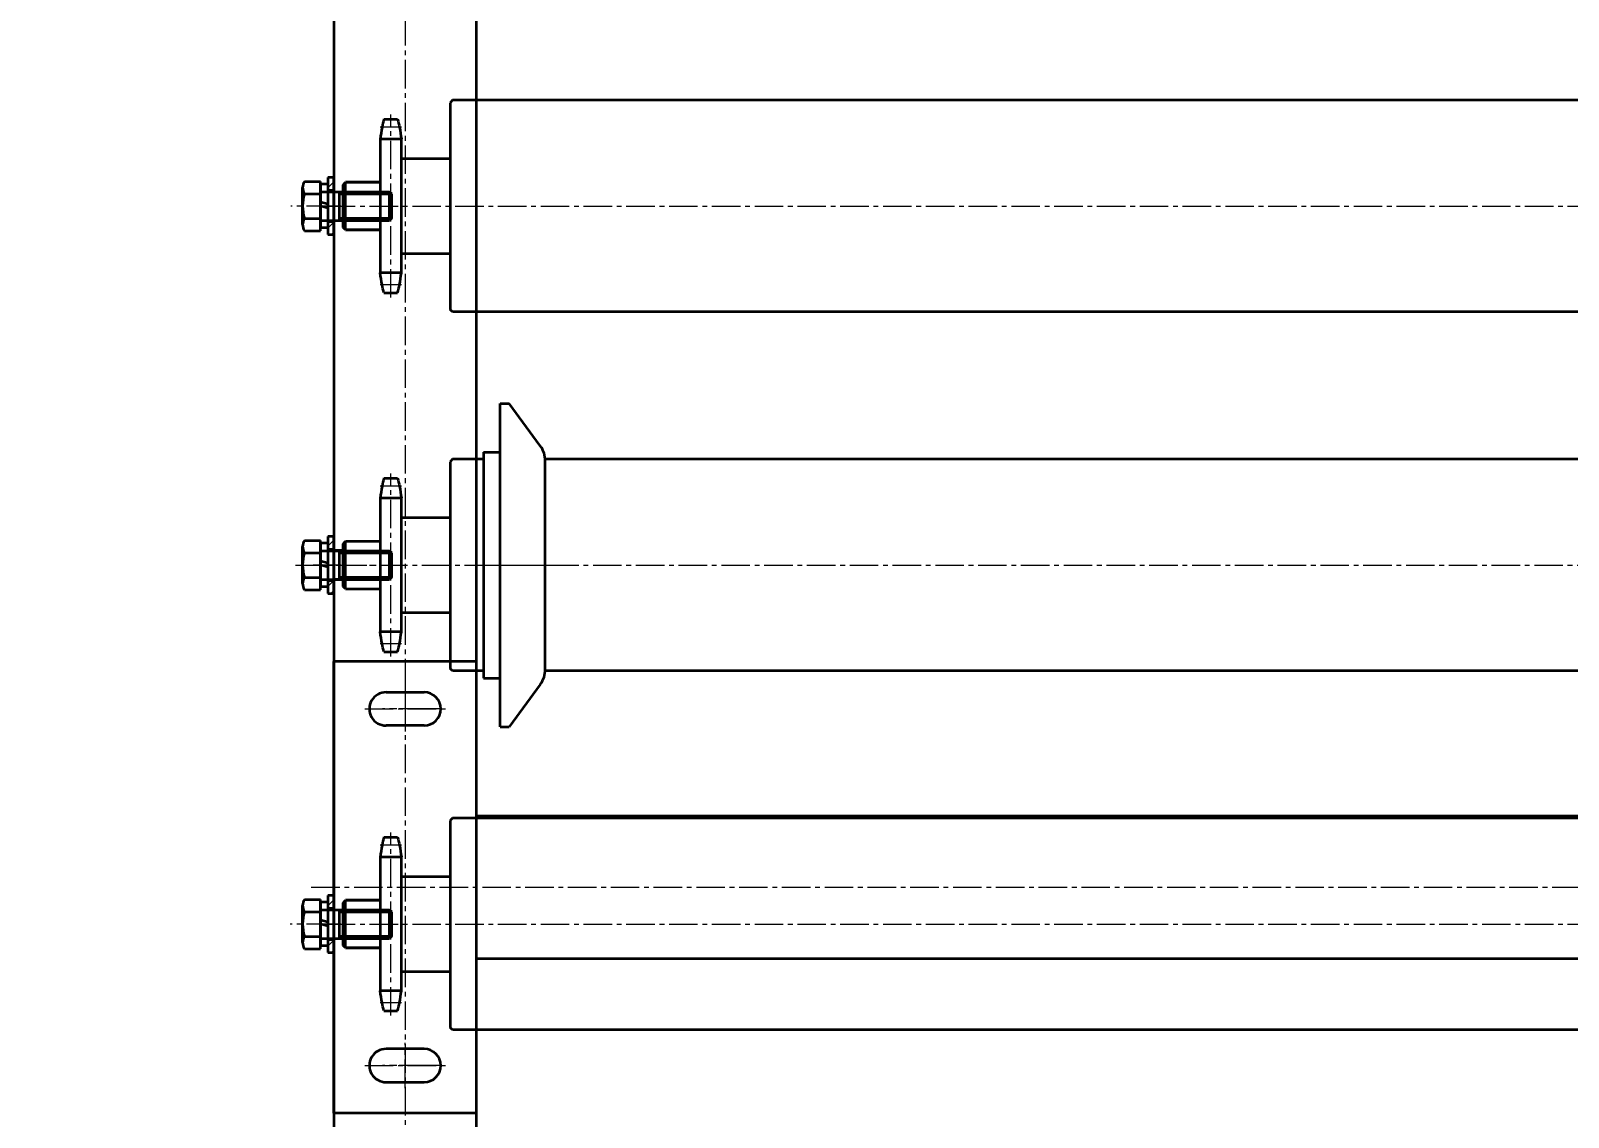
# Model space of a CAD drawing. Header units: millimetres. Extents: x -67280 to 67280, y -47520 to 47520.
# Drawn here: x -47949 to -47303, y -8034 to -7577 of the extents above; entities that cross this region are included whole.
import ezdxf

# ---------------------------------------------------------------- set-up
doc = ezdxf.new("R2010")
doc.units = ezdxf.units.MM
doc.linetypes.add('点画线', pattern=[18, 12, -2, 2, -2])
doc.layers.get('0').update_dxf_attribs({"lineweight": 35})
for name, color, linetype, lineweight in [('ACAD细实线', 2, 'Continuous', 18), ('EB0', 7, 'Continuous', 35), ('EB0_1', 7, 'Continuous', 35), ('中心线层', 1, '点画线', 18), ('尺寸线层', 4, 'Continuous', 18), ('粗实线层', 7, 'Continuous', 35)]:
    doc.layers.add(name, color=color, linetype=linetype, lineweight=lineweight)
doc.styles.add('标准', font='', dxfattribs={"width": 0.667})
doc.styles.get('标准').set_extended_font_data('宋体')
doc.dimstyles.new('标准', dxfattribs={"dimscale": 160, "dimtxt": 2, "dimasz": 1, "dimexe": 1, "dimexo": 0, "dimgap": 1, "dimtad": 1, "dimdec": 1, "dimdsep": 46, "dimtxsty": '标准', "dimblk": '_CAXARROW', "dimcen": 0, "dimdle": 2, "dimaunit": 1, "dimadec": 0, "dimazin": 2, "dimtfac": 0.707107, "dimtdec": 3, "dimtmove": 0, "dimatfit": 3, "dimfxl": 0, "dimfrac": 2, "dimtolj": 1, "dimarcsym": 0})

# ---------------------------------------------------------------- blocks, each defined once
blk = doc.blocks.new('*X1842')
at = {"layer": 'EB0', "linetype": '点画线', "lineweight": 18}
for p, q in [((-1075, 1169.5), (-1075, 1246.5)), ((-1070.55, 1241.16), (-1079.45, 1241.16)), ((-1098.5, 1208), (-1117.02, 1208)), ((-1101.93, 1208), (63.1, 1208)), ((-1070.55, 1174.83), (-1079.45, 1174.83)), ((-1075, 1018.5), (-1075, 1095.5)), ((-1070.55, 1090.16), (-1079.45, 1090.16)), ((-1115.1, 1057), (-1071.6, 1057)), ((-1098.5, 1057), (-1107.6, 1057)), ((-1097.93, 1057), (67.1, 1057)), ((-1032, 1057), (-1007.02, 1057)), ((-1070.55, 1023.83), (-1079.45, 1023.83)), ((-1075, 867.5), (-1075, 944.5)), ((-1070.55, 939.16), (-1079.45, 939.16)), ((-1098.5, 906), (-1117.39, 906)), ((-1101.93, 906), (63.1, 906)), ((-1070.55, 872.83), (-1079.45, 872.83))]:
    blk.add_line(p, q, dxfattribs=at)
at = {"layer": 'EB0'}
for p, q in [((-1111.33, 1218.39), (-1104.6, 1218.39)), ((-1104.6, 1197.61), (-1104.6, 1218.39)), ((-1104.6, 1217.2), (-1104.6, 1198.8)), ((-1101.5, 1217.2), (-1104.6, 1217.2)), ((-1101.5, 1220), (-1101.5, 1196)), ((-1099, 1220), (-1101.5, 1220)), ((-1101.5, 1217.2), (-1101.5, 1198.8)), ((-1099, 1196), (-1099, 1220)), ((-1112.1, 1200.21), (-1112.1, 1215.79)), ((-1111.33, 1213.2), (-1104.6, 1213.2)), ((-1104.6, 1202), (-1104.6, 1214)), ((-1104.6, 1214), (-1075.5, 1214)), ((-1101.5, 1208.8), (-1104.6, 1209.63)), ((-1099, 1214.5), (-1101.5, 1214.5)), ((-1096.6, 1202), (-1096.6, 1214)), ((-1096.6, 1213.1), (-1074.6, 1213.1)), ((-1074.6, 1213.1), (-1075.5, 1214)), ((-1075.5, 1202), (-1075.5, 1214)), ((-1074.6, 1202.9), (-1074.6, 1213.1)), ((-1101.9, 1207.31), (-1104.6, 1208.03)), ((-1101.5, 1207.2), (-1101.9, 1207.31)), ((-1111.33, 1202.8), (-1104.6, 1202.8)), ((-1111.33, 1197.61), (-1104.6, 1197.61)), ((-1104.6, 1202), (-1075.5, 1202)), ((-1101.5, 1198.8), (-1104.6, 1198.8)), ((-1101.5, 1201.5), (-1099, 1201.5)), ((-1096.6, 1202.9), (-1074.6, 1202.9)), ((-1074.6, 1202.9), (-1075.5, 1202)), ((-1101.5, 1196), (-1099, 1196)), ((-1111.33, 1067.39), (-1104.6, 1067.39)), ((-1104.6, 1046.61), (-1104.6, 1067.39)), ((-1101.5, 1069), (-1101.5, 1045)), ((-1099, 1069), (-1101.5, 1069)), ((-1099, 1045), (-1099, 1069)), ((-1112.1, 1049.21), (-1112.1, 1064.79)), ((-1111.33, 1062.2), (-1104.6, 1062.2)), ((-1104.6, 1066.2), (-1104.6, 1047.8)), ((-1101.5, 1066.2), (-1104.6, 1066.2)), ((-1104.6, 1051), (-1104.6, 1063)), ((-1104.6, 1063), (-1075.5, 1063)), ((-1101.5, 1066.2), (-1101.5, 1047.8)), ((-1099, 1063.5), (-1101.5, 1063.5)), ((-1095, 1063.1), (-1099, 1063.1)), ((-1096.6, 1051), (-1096.6, 1063)), ((-1096.6, 1062.1), (-1074.6, 1062.1)), ((-1074.6, 1062.1), (-1075.5, 1063)), ((-1075.5, 1051), (-1075.5, 1063)), ((-1074.6, 1051.9), (-1074.6, 1062.1)), ((-1101.5, 1057.8), (-1104.6, 1058.63)), ((-1101.9, 1056.31), (-1104.6, 1057.03)), ((-1101.5, 1056.2), (-1101.9, 1056.31)), ((-1111.33, 1051.8), (-1104.6, 1051.8)), ((-1104.6, 1051), (-1075.5, 1051)), ((-1101.5, 1047.8), (-1104.6, 1047.8)), ((-1101.5, 1050.5), (-1099, 1050.5)), ((-1095, 1050.9), (-1099, 1050.9)), ((-1096.6, 1051.9), (-1074.6, 1051.9)), ((-1074.6, 1051.9), (-1075.5, 1051)), ((-1111.33, 1046.61), (-1104.6, 1046.61)), ((-1101.5, 1045), (-1099, 1045)), ((-1112.1, 898.21), (-1112.1, 913.79)), ((-1111.33, 916.39), (-1104.6, 916.39)), ((-1104.6, 895.61), (-1104.6, 916.39)), ((-1104.6, 915.2), (-1104.6, 896.8)), ((-1101.5, 915.2), (-1104.6, 915.2)), ((-1104.6, 900), (-1104.6, 912)), ((-1104.6, 912), (-1075.5, 912)), ((-1101.5, 918), (-1101.5, 894)), ((-1099, 918), (-1101.5, 918)), ((-1101.5, 915.2), (-1101.5, 896.8)), ((-1099, 912.5), (-1101.5, 912.5)), ((-1099, 894), (-1099, 918)), ((-1096.6, 900), (-1096.6, 912)), ((-1074.6, 911.1), (-1075.5, 912)), ((-1075.5, 900), (-1075.5, 912)), ((-1111.33, 911.2), (-1104.6, 911.2)), ((-1101.5, 906.8), (-1104.6, 907.63)), ((-1101.9, 905.31), (-1104.6, 906.03)), ((-1096.6, 911.1), (-1074.6, 911.1)), ((-1074.6, 900.9), (-1074.6, 911.1)), ((-1111.33, 900.8), (-1104.6, 900.8)), ((-1104.6, 900), (-1075.5, 900)), ((-1101.5, 905.2), (-1101.9, 905.31)), ((-1101.5, 899.5), (-1099, 899.5)), ((-1096.6, 900.9), (-1074.6, 900.9)), ((-1074.6, 900.9), (-1075.5, 900)), ((-1111.33, 895.61), (-1104.6, 895.61)), ((-1101.5, 896.8), (-1104.6, 896.8)), ((-1101.5, 894), (-1099, 894))]:
    blk.add_line(p, q, dxfattribs=at)
at = {"layer": 'EB0', "linetype": 'Continuous', "lineweight": 18}
for p, q in [((-1099, 1218.21), (-1101.5, 1215.71)), ((-1099, 1201.24), (-1101.5, 1198.74)), ((-1099, 1197), (-1100, 1196)), ((-1101.5, 1064.97), (-1099, 1067.47)), ((-1101.5, 1048), (-1099, 1050.5)), ((-1100.26, 1045), (-1099, 1046.26)), ((-1099, 916.21), (-1101.5, 913.71)), ((-1099, 899.24), (-1101.5, 896.74)), ((-1099, 895), (-1100, 894))]:
    blk.add_line(p, q, dxfattribs=at)
at = {"layer": 'EB0', "color": 1, "linetype": '点画线', "lineweight": 18}
for p, q in [((-1096, 1208), (-1104.5, 1208)), ((-1096, 1057), (-1104.5, 1057)), ((-1096, 906), (-1104.5, 906))]:
    blk.add_line(p, q, dxfattribs=at)
at = {"layer": 'EB0'}
for centre, radius, start, end in [((-1107.31, 1215.79), 4.79, 147.13277, 212.86723), ((-1094.1, 1208), 18, 163.22135, 196.77865), ((-1107.31, 1200.21), 4.79, 147.13277, 212.86723), ((-1107.31, 1064.79), 4.79, 147.13277, 212.86723), ((-1094.1, 1057), 18, 163.22135, 196.77865), ((-1107.31, 1049.21), 4.79, 147.13277, 212.86723), ((-1107.31, 913.79), 4.79, 147.13277, 212.86723), ((-1094.1, 906), 18, 163.22135, 196.77865), ((-1107.31, 898.21), 4.79, 147.13277, 212.86723)]:
    blk.add_arc(centre, radius, start, end, dxfattribs=at)
at = {"layer": 'EB0_1'}
for p, q in [((-1099, 3591.5), (-1099, -108.5)), ((-1039, -108.5), (-1039, 3591.5)), ((-1099, 826.5), (-1099, 1016.5)), ((-1039, 1016.5), (-1099, 1016.5)), ((-1039, 826.5), (-1039, 1016.5)), ((-1077, 1003.5), (-1061, 1003.5)), ((-1061, 989.5), (-1077, 989.5)), ((-1039, 951.5), (-11, 951.5)), ((-1039, 891.5), (-11, 891.5)), ((-1061, 853.5), (-1077, 853.5)), ((-1077, 839.5), (-1061, 839.5)), ((-1039, 826.5), (-1099, 826.5))]:
    blk.add_line(p, q, dxfattribs=at)
for centre, start, end in [((-1077, 996.5), 89.99999, 270), ((-1061, 996.5), 269.99999, 89.99999), ((-1077, 846.5), 90, 270.00001), ((-1061, 846.5), 270, 90)]:
    blk.add_arc(centre, 7, start, end, dxfattribs=at)
at = {"layer": '中心线层', "linetype": '点画线', "lineweight": 18}
for p, q in [((-1069, 3591.5), (-1069, -108.5)), ((-1069, 1006), (-1069, 987)), ((-1069, 1006), (-1069, 987)), ((-1085.94, 996.5), (-1050.99, 996.5)), ((-1059.5, 996.5), (-1078.5, 996.5)), ((-1054.5, 996.5), (-1073.5, 996.5)), ((-1108.47, 921.5), (60.21, 921.5)), ((-1069, 837), (-1069, 856)), ((-1069, 837), (-1069, 856)), ((-1085.94, 846.5), (-1050.99, 846.5)), ((-1059.5, 846.5), (-1078.5, 846.5)), ((-1054.5, 846.5), (-1073.5, 846.5))]:
    blk.add_line(p, q, dxfattribs=at)
at = {"layer": '粗实线层', "linetype": 'Continuous', "lineweight": 35}
for p, q in [((-1049, 1252.5), (-1050, 1251.5)), ((-1050, 1251.5), (-1050, 1164.5)), ((-1, 1252.5), (-1049, 1252.5)), ((-1077.87, 1244.5), (-1072.13, 1244.5)), ((-1079.45, 1236.08), (-1079.45, 1179.91)), ((-1070.55, 1236.08), (-1079.45, 1236.08)), ((-1070.55, 1179.91), (-1070.55, 1236.08)), ((-1070.55, 1228), (-1050, 1228)), ((-1095, 1217), (-1094, 1218)), ((-1095, 1199), (-1095, 1217)), ((-1094, 1198), (-1094, 1218)), ((-1079.45, 1218), (-1094, 1218)), ((-1094, 1218), (-1079.45, 1218)), ((-1094, 1198), (-1095, 1199)), ((-1079.45, 1198), (-1094, 1198)), ((-1094, 1198), (-1079.45, 1198)), ((-1070.55, 1188), (-1050, 1188)), ((-1070.55, 1179.91), (-1079.45, 1179.91)), ((-1077.87, 1171.5), (-1072.13, 1171.5)), ((-1049, 1163.5), (-1050, 1164.5)), ((-1, 1163.5), (-1049, 1163.5)), ((-1029, 1125), (-1025.27, 1125)), ((-1029, 989), (-1029, 1125)), ((-1012.15, 1107.21), (-1025.27, 1125)), ((-1049, 1101.5), (-1050, 1100.5)), ((-1050, 1100.5), (-1050, 1013.5)), ((-1036, 1101.5), (-1049, 1101.5)), ((-1036, 1104.5), (-1029, 1104.5)), ((-1036, 1104.5), (-1036, 1009.5)), ((-40, 1101.5), (-1010, 1101.5)), ((-1010, 1013.32), (-1010, 1100.68)), ((-1077.87, 1093.5), (-1072.13, 1093.5)), ((-1070.55, 1085.08), (-1079.45, 1085.08)), ((-1079.45, 1085.08), (-1079.45, 1028.91)), ((-1070.55, 1028.91), (-1070.55, 1085.08)), ((-1070.55, 1077), (-1050, 1077)), ((-1095, 1066), (-1094, 1067)), ((-1095, 1048), (-1095, 1066)), ((-1094, 1047), (-1094, 1067)), ((-1094, 1067), (-1079.45, 1067)), ((-1094, 1047), (-1095, 1048)), ((-1094, 1047), (-1079.45, 1047)), ((-1070.55, 1037), (-1050, 1037)), ((-1070.55, 1028.91), (-1079.45, 1028.91)), ((-1077.87, 1020.5), (-1072.13, 1020.5)), ((-1049, 1012.5), (-1050, 1013.5)), ((-1036, 1012.5), (-1049, 1012.5)), ((-1036, 1009.5), (-1029, 1009.5)), ((-40, 1012.5), (-1010, 1012.5)), ((-1012.15, 1006.79), (-1025.27, 989)), ((-1029, 989), (-1025.27, 989)), ((-1049, 950.5), (-1050, 949.5)), ((-1050, 949.5), (-1050, 862.5)), ((-1, 950.5), (-1049, 950.5)), ((-1077.87, 942.5), (-1072.13, 942.5)), ((-1079.45, 934.08), (-1079.45, 877.91)), ((-1070.55, 934.08), (-1079.45, 934.08)), ((-1070.55, 877.91), (-1070.55, 934.08)), ((-1070.55, 926), (-1050, 926)), ((-1095, 915), (-1094, 916)), ((-1095, 897), (-1095, 915)), ((-1094, 896), (-1094, 916)), ((-1079.45, 916), (-1094, 916)), ((-1094, 916), (-1079.45, 916)), ((-1094, 896), (-1095, 897)), ((-1079.45, 896), (-1094, 896)), ((-1094, 896), (-1079.45, 896)), ((-1070.55, 886), (-1050, 886)), ((-1070.55, 877.91), (-1079.45, 877.91)), ((-1077.87, 869.5), (-1072.13, 869.5)), ((-1049, 861.5), (-1050, 862.5)), ((-1, 861.5), (-1049, 861.5))]:
    blk.add_line(p, q, dxfattribs=at)
for centre, start, end in [((-1021, 1100.68), 0, 36.41278), ((-1021, 1013.32), 323.58722, 0)]:
    blk.add_arc(centre, 11, start, end, dxfattribs=at)
for points, knots in [([(-1077.87, 1244.5), (-1078.15, 1243.39), (-1078.86, 1240.62), (-1079.23, 1237.79), (-1079.45, 1236.08)], [0, 0, 0, 0, 5012.020812, 12525.950057, 12525.950057, 12525.950057, 12525.950057]), ([(-1072.13, 1244.5), (-1071.85, 1243.39), (-1071.14, 1240.62), (-1070.77, 1237.79), (-1070.55, 1236.08)], [0, 0, 0, 0, 4996.260021, 12486.560976, 12486.560976, 12486.560976, 12486.560976]), ([(-1077.87, 1171.5), (-1078.15, 1172.61), (-1078.86, 1175.38), (-1079.23, 1178.21), (-1079.45, 1179.91)], [0, 0, 0, 0, 4866.602002, 12162.522046, 12162.522046, 12162.522046, 12162.522046]), ([(-1072.13, 1171.5), (-1071.85, 1172.61), (-1071.14, 1175.38), (-1070.77, 1178.21), (-1070.55, 1179.91)], [0, 0, 0, 0, 4850.693428, 12122.763631, 12122.763631, 12122.763631, 12122.763631]), ([(-1077.87, 1093.5), (-1078.15, 1092.39), (-1078.86, 1089.62), (-1079.23, 1086.79), (-1079.45, 1085.08)], [0, 0, 0, 0, 4682.13028, 11701.493716, 11701.493716, 11701.493716, 11701.493716]), ([(-1072.13, 1093.5), (-1071.85, 1092.39), (-1071.14, 1089.62), (-1070.77, 1086.79), (-1070.55, 1085.08)], [0, 0, 0, 0, 4666.0093, 11661.20446, 11661.20446, 11661.20446, 11661.20446]), ([(-1077.87, 1020.5), (-1078.15, 1021.61), (-1078.86, 1024.38), (-1079.23, 1027.21), (-1079.45, 1028.91)], [0, 0, 0, 0, 4539.863726, 11345.943766, 11345.943766, 11345.943766, 11345.943766]), ([(-1072.13, 1020.5), (-1071.85, 1021.61), (-1071.14, 1024.38), (-1070.77, 1027.21), (-1070.55, 1028.91)], [0, 0, 0, 0, 4523.58368, 11305.256976, 11305.256976, 11305.256976, 11305.256976]), ([(-1077.87, 942.5), (-1078.15, 941.39), (-1078.86, 938.62), (-1079.23, 935.79), (-1079.45, 934.08)], [0, 0, 0, 0, 4360.126001, 10896.746557, 10896.746557, 10896.746557, 10896.746557]), ([(-1072.13, 942.5), (-1071.85, 941.39), (-1071.14, 938.62), (-1070.77, 935.79), (-1070.55, 934.08)], [0, 0, 0, 0, 4343.61945, 10855.493688, 10855.493688, 10855.493688, 10855.493688]), ([(-1077.87, 869.5), (-1078.15, 870.61), (-1078.86, 873.38), (-1079.23, 876.21), (-1079.45, 877.91)], [0, 0, 0, 0, 4221.756704, 10550.93656, 10550.93656, 10550.93656, 10550.93656]), ([(-1072.13, 869.5), (-1071.85, 870.61), (-1071.14, 873.38), (-1070.77, 876.21), (-1070.55, 877.91)], [0, 0, 0, 0, 4205.081496, 10509.262188, 10509.262188, 10509.262188, 10509.262188])]:
    blk.add_open_spline(points, degree=3, knots=knots, dxfattribs=at)
blk = doc.blocks.new('*X1856')
at = {"layer": '尺寸线层', "linetype": 'Continuous', "lineweight": 18}
for points in [[(-48562.97, -5267.31), (-48582.97, -5427.31), (-48542.97, -5427.31)], [(-48562.97, -8967.31), (-48582.97, -8807.31), (-48542.97, -8807.31)]]:
    blk.add_hatch(color=0, dxfattribs=at).paths.add_polyline_path(points, flags=0)
at = {"layer": '尺寸线层', "color": 0}
for p, q in [((-47821.97, -5267.31), (-48722.97, -5267.31)), ((-47821.97, -8967.31), (-48722.97, -8967.31))]:
    blk.add_line(p, q, dxfattribs=at)
at = {"layer": '尺寸线层', "color": 0, "linetype": 'Continuous', "lineweight": 18}
blk.add_line((-48562.97, -8967.31), (-48562.97, -5267.31), dxfattribs=at)
at = {"layer": '尺寸线层', "color": 0, "insert": (-48882.97, -7117.31), "char_height": 320, "width": 1238.9006, "attachment_point": 5, "rotation": 90, "line_spacing_factor": 1.15057, "style": '标准'}
blk.add_mtext('\\T1.1;3700', dxfattribs=at)
blk = doc.blocks.new('_CAXARROW')
blk.add_hatch(color=0).paths.add_polyline_path([(0, 0), (-1, 0.125), (-1, -0.125)], flags=0)

msp = doc.modelspace()

# ---------------------------------------------------------------- block references
at = {"layer": 'ACAD细实线'}
msp.add_blockref('*X1842', (-46722.969, -8858.809), dxfattribs=at)

# ---------------------------------------------------------------- next in the draw order: dimensions: what is measured, and where the dimension line sits
at = {"layer": '尺寸线层'}
dim = msp.add_linear_dim(base=(-48562.966, -5267.309), p1=(-47821.969, -8967.309), p2=(-47821.969, -5267.309), angle=90, dimstyle='标准', override={"dimsah": 1, "dimtfill": 1, "dimtzin": 8}, dxfattribs=at)
dim.commit()
dim.dimension.update_dxf_attribs({"geometry": '*X1856', "text_midpoint": (-48562.966, -7117.309)})

doc.saveas('drawing.dxf')
